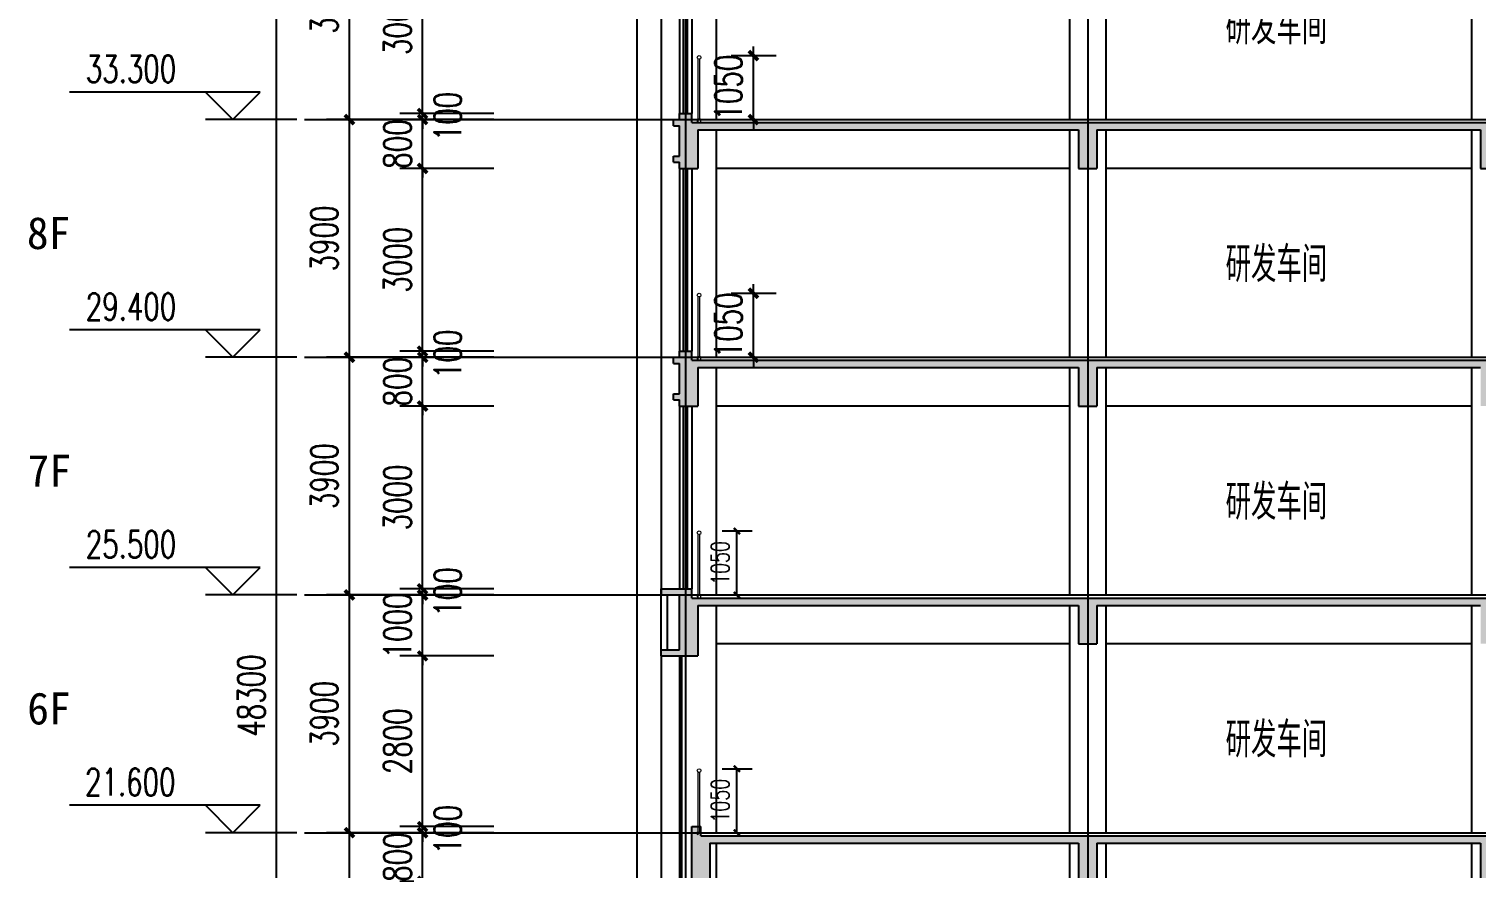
# Model space of a CAD drawing. Extents: x 1738711 to 2346805, y 1189731 to 2516152.
# Drawn here: x 2173570 to 2197324, y 1694852 to 1708619 of the extents above; entities that cross this region are included whole.
import ezdxf

# ---------------------------------------------------------------- set-up
doc = ezdxf.new("R2010")
doc.units = 0
doc.header["$LTSCALE"] = 1000
doc.header["$MEASUREMENT"] = 0
for name, color, linetype, lineweight in [('_0', 7, 'Continuous', 25), ('填充', 252, 'Continuous', 5), ('栏杆', 6, 'Continuous', 15)]:
    doc.layers.add(name, color=color, linetype=linetype, lineweight=lineweight)
for name, color, linetype in [('AR-TEXT', 7, 'Continuous'), ('CONTINUOUS', 7, 'Continuous'), ('DIM_ELEV', 3, 'Continuous'), ('DOTE', 1, 'Continuous'), ('PUB_DIM', 3, 'Continuous'), ('PUB_TEXT', 7, 'Continuous'), ('WALL', 40, 'Continuous'), ('WINDOW', 144, 'Continuous'), ('切线', 35, 'Continuous'), ('看线', 8, 'Continuous')]:
    doc.layers.add(name, color=color, linetype=linetype)
doc.styles.add('_TCH_DIM', font='SIMPLEX', dxfattribs={"bigfont": 'GBCBIG'})
doc.styles.add('_TCH_DIM_T3', font='SIMPLEX', dxfattribs={"width": 0.705882, "bigfont": 'GBCBIG'})
doc.styles.get("Standard").update_dxf_attribs({"font": 'gbenor.shx', "bigfont": 'gbcbig.shx'})
doc.styles.add('STW', font='simhei_0.ttf')
doc.dimstyles.new('_TCH_ARCH&&100', dxfattribs={"dimtxt": 297.5, "dimasz": 100, "dimexe": 250, "dimexo": 300, "dimgap": 126.25, "dimtad": 1, "dimdec": 0, "dimzin": 0, "dimdsep": 46, "dimtxsty": '_TCH_DIM_T3', "dimblk": 'ARCHTICK', "dimcen": 0.09, "dimclrt": 7, "dimazin": 2, "dimtfac": 1, "dimtdec": 0, "dimtix": 1, "dimtmove": 2, "dimatfit": 3, "dimfxl": 1, "dimtolj": 1, "dimtzin": 0, "dimarcsym": 0})
doc.dimstyles.new('_TCH_ARCH&&150', dxfattribs={"dimtxt": 446.25, "dimasz": 150, "dimexe": 375, "dimexo": 450, "dimgap": 189.375, "dimtad": 1, "dimdec": 0, "dimzin": 0, "dimdsep": 46, "dimtxsty": '_TCH_DIM_T3', "dimblk": 'ARCHTICK', "dimcen": 0.09, "dimclrt": 7, "dimazin": 2, "dimtfac": 1, "dimtdec": 0, "dimtix": 1, "dimtmove": 2, "dimatfit": 3, "dimfxl": 1, "dimtolj": 1, "dimtzin": 0, "dimarcsym": 0})

# ---------------------------------------------------------------- blocks, each defined once
blk = doc.blocks.new('gdfdgdfgdfbvfcxv')
at = {"layer": '填充'}
blk.add_line((264925, -67479), (264925, -67589), dxfattribs=at)
for points in [[(264919, -67480), (264829, -67480, -1), (264829, -67468), (264919, -67468)], [(264919, -67588), (264829, -67588, 1), (264829, -67600), (264919, -67600)]]:
    blk.add_lwpolyline(points, format="xyb", dxfattribs=at)
blk.add_lwpolyline([(264911, -67634), (264911, -67434), (264919, -67434), (264919, -67634)], close=True, dxfattribs=at)
blk.add_lwpolyline([(264911, -67634), (264911, -67434), (264919, -67434), (264919, -67634)], close=True, dxfattribs=at)
for centre, radius, start, end in [((264919, -67483), 4.5, 318.23878, 90), ((264915, -67488), 9.2, 330.31985, 59.74924), ((264919, -67495), 4.5, 318.23878, 90), ((264919, -67501), 4.5, 318.23878, 90), ((264919, -67507), 4.5, 318.23878, 90), ((264919, -67513), 4.5, 318.23878, 90), ((264919, -67519), 4.5, 318.23878, 90), ((264919, -67525), 4.5, 318.23878, 90), ((264919, -67531), 4.5, 318.23878, 90), ((264919, -67537), 4.5, 318.23878, 90), ((264919, -67543), 4.5, 318.23878, 90), ((264919, -67549), 4.5, 318.23878, 90), ((264919, -67555), 4.5, 318.23878, 90), ((264919, -67561), 4.5, 318.23878, 90), ((264919, -67567), 4.5, 318.23878, 90), ((264919, -67573), 4.5, 318.23878, 90), ((264919, -67579), 4.5, 318.23878, 90), ((264919, -67585), 4.5, 269.99996, 90)]:
    blk.add_arc(centre, radius, start, end, dxfattribs=at)
blk = doc.blocks.new('ghwerGWEGWEGW')
at = {"layer": '栏杆', "color": 6, "ltscale": 100}
for points in [[(2184611, 1556743), (2184611, 1557732)], [(2184641, 1556743), (2184641, 1557732)]]:
    blk.add_lwpolyline(points, dxfattribs=at)
blk.add_circle((2184626, 1557758), 30, dxfattribs=at)
at = {"layer": 'CONTINUOUS', "xscale": -0.384000000001397, "yscale": 0.384000000001397, "zscale": 0.384000000001397, "rotation": 270}
blk.add_blockref('gdfdgdfgdfbvfcxv', (2210561, 1455012), dxfattribs=at)
blk = doc.blocks.new('_ArchTick')
at = {"color": 0, "linetype": 'ByBlock', "const_width": 0.4}
blk.add_lwpolyline([(-0.5, -0.5), (0.5, 0.5)], dxfattribs=at)
blk = doc.blocks.new('*D3969')
at = {"layer": 'Defpoints', "color": 0, "transparency": 16777216}
for p in [(2184648, 1553888), (2185463, 1553888), (2184648, 1552838)]:
    blk.add_point(p, dxfattribs=at)
at = {"layer": 'PUB_DIM', "color": 0, "lineweight": -2, "transparency": 16777216}
for p, q in [((2185463, 1553888), (2185463, 1554038)), ((2185098, 1553888), (2185838, 1553888)), ((2185463, 1552838), (2185463, 1553888)), ((2185098, 1552838), (2185838, 1552838)), ((2185463, 1552838), (2185463, 1552688))]:
    blk.add_line(p, q, dxfattribs=at)
at = {"layer": 'PUB_DIM', "color": 0, "lineweight": -2, "transparency": 16777216, "xscale": 150, "yscale": 150, "zscale": 150}
for p, rotation in [((2185463, 1553888), 270), ((2185463, 1552838), 90)]:
    blk.add_blockref('_ArchTick', p, dxfattribs=dict(at, rotation=rotation))
at = {"layer": 'PUB_DIM', "color": 7, "transparency": 16777216, "insert": (2185051, 1553363), "char_height": 446.2, "attachment_point": 5, "rotation": 90, "style": '_TCH_DIM_T3'}
blk.add_mtext('\\A1;1050', dxfattribs=at)
blk = doc.blocks.new('*D3970')
at = {"layer": 'Defpoints', "color": 0, "transparency": 16777216}
for p in [(2203035, 1553888), (2203850, 1553888), (2203850, 1552838)]:
    blk.add_point(p, dxfattribs=at)
at = {"layer": 'PUB_DIM', "color": 0, "lineweight": -2, "transparency": 16777216}
for p, q in [((2203035, 1553888), (2203035, 1554038)), ((2203400, 1553888), (2202660, 1553888)), ((2203035, 1552838), (2203035, 1553888)), ((2203400, 1552838), (2202660, 1552838)), ((2203035, 1552838), (2203035, 1552688))]:
    blk.add_line(p, q, dxfattribs=at)
at = {"layer": 'PUB_DIM', "color": 0, "lineweight": -2, "transparency": 16777216, "xscale": 150, "yscale": 150, "zscale": 150}
for p, rotation in [((2203035, 1553888), 270), ((2203035, 1552838), 90)]:
    blk.add_blockref('_ArchTick', p, dxfattribs=dict(at, rotation=rotation))
at = {"layer": 'PUB_DIM', "color": 7, "transparency": 16777216, "insert": (2202622, 1553363), "char_height": 446.2, "attachment_point": 5, "rotation": 90, "style": '_TCH_DIM_T3'}
blk.add_mtext('\\A1;1050', dxfattribs=at)
blk = doc.blocks.new('*D3971')
at = {"layer": 'Defpoints', "color": 0, "transparency": 16777216}
for p in [(2184648, 1553988), (2185332, 1553988), (2184648, 1552938)]:
    blk.add_point(p, dxfattribs=at)
at = {"layer": 'PUB_DIM', "color": 0, "lineweight": -2, "transparency": 16777216}
for p, q in [((2184948, 1553988), (2185582, 1553988)), ((2185332, 1552938), (2185332, 1553988)), ((2184948, 1552938), (2185582, 1552938))]:
    blk.add_line(p, q, dxfattribs=at)
at = {"layer": 'PUB_DIM', "color": 0, "lineweight": -2, "transparency": 16777216, "xscale": 100, "yscale": 100, "zscale": 100}
for p, rotation in [((2185332, 1553988), 90), ((2185332, 1552938), 270)]:
    blk.add_blockref('_ArchTick', p, dxfattribs=dict(at, rotation=rotation))
at = {"layer": 'PUB_DIM', "color": 7, "transparency": 16777216, "insert": (2185057, 1553463), "char_height": 297.5, "attachment_point": 5, "rotation": 90, "style": '_TCH_DIM_T3'}
blk.add_mtext('\\A1;1050', dxfattribs=at)
blk = doc.blocks.new('*D3972')
at = {"layer": 'Defpoints', "color": 0, "transparency": 16777216}
for p in [(2203307, 1553988), (2203850, 1553988), (2203850, 1552938)]:
    blk.add_point(p, dxfattribs=at)
at = {"layer": 'PUB_DIM', "color": 0, "lineweight": -2, "transparency": 16777216}
for p, q in [((2203550, 1553988), (2203057, 1553988)), ((2203307, 1552938), (2203307, 1553988)), ((2203550, 1552938), (2203057, 1552938))]:
    blk.add_line(p, q, dxfattribs=at)
at = {"layer": 'PUB_DIM', "color": 0, "lineweight": -2, "transparency": 16777216, "xscale": 100, "yscale": 100, "zscale": 100}
for p, rotation in [((2203307, 1553988), 90), ((2203307, 1552938), 270)]:
    blk.add_blockref('_ArchTick', p, dxfattribs=dict(at, rotation=rotation))
at = {"layer": 'PUB_DIM', "color": 7, "transparency": 16777216, "insert": (2203032, 1553463), "char_height": 297.5, "attachment_point": 5, "rotation": 90, "style": '_TCH_DIM_T3'}
blk.add_mtext('\\A1;1050', dxfattribs=at)
blk = doc.blocks.new('*D1412')
at = {"layer": 'Defpoints', "color": 0, "transparency": 16777216}
for p in [(2184648, 1696482), (2185191, 1696482), (2184648, 1695432)]:
    blk.add_point(p, dxfattribs=at)
at = {"layer": 'PUB_DIM', "color": 0, "lineweight": -2, "transparency": 16777216}
for p, q in [((2184948, 1696482), (2185441, 1696482)), ((2185191, 1695432), (2185191, 1696482)), ((2184948, 1695432), (2185441, 1695432))]:
    blk.add_line(p, q, dxfattribs=at)
at = {"layer": 'PUB_DIM', "color": 0, "lineweight": -2, "transparency": 16777216, "xscale": 100, "yscale": 100, "zscale": 100}
for p, rotation in [((2185191, 1696482), 90), ((2185191, 1695432), 270)]:
    blk.add_blockref('_ArchTick', p, dxfattribs=dict(at, rotation=rotation))
at = {"layer": 'PUB_DIM', "color": 7, "transparency": 16777216, "insert": (2184916, 1695957), "char_height": 297.5, "attachment_point": 5, "rotation": 90, "style": '_TCH_DIM_T3'}
blk.add_mtext('\\A1;1050', dxfattribs=at)
blk = doc.blocks.new('*D1414')
at = {"layer": 'Defpoints', "color": 0, "transparency": 16777216}
for p in [(2184648, 1700382), (2185191, 1700382), (2184648, 1699332)]:
    blk.add_point(p, dxfattribs=at)
at = {"layer": 'PUB_DIM', "color": 0, "lineweight": -2, "transparency": 16777216}
for p, q in [((2184948, 1700382), (2185441, 1700382)), ((2185191, 1699332), (2185191, 1700382)), ((2184948, 1699332), (2185441, 1699332))]:
    blk.add_line(p, q, dxfattribs=at)
at = {"layer": 'PUB_DIM', "color": 0, "lineweight": -2, "transparency": 16777216, "xscale": 100, "yscale": 100, "zscale": 100}
for p, rotation in [((2185191, 1700382), 90), ((2185191, 1699332), 270)]:
    blk.add_blockref('_ArchTick', p, dxfattribs=dict(at, rotation=rotation))
at = {"layer": 'PUB_DIM', "color": 7, "transparency": 16777216, "insert": (2184916, 1699857), "char_height": 297.5, "attachment_point": 5, "rotation": 90, "style": '_TCH_DIM_T3'}
blk.add_mtext('\\A1;1050', dxfattribs=at)
blk = doc.blocks.new('*D3272')
at = {"layer": 'Defpoints', "color": 0, "transparency": 16777216}
for p in [(2178831, 1695432), (2180450, 1695432), (2180450, 1691532)]:
    blk.add_point(p, dxfattribs=at)
at = {"layer": 'PUB_DIM', "color": 0, "lineweight": -2, "transparency": 16777216}
for p, q in [((2180000, 1695432), (2178456, 1695432)), ((2178831, 1691532), (2178831, 1695432)), ((2180000, 1691532), (2178456, 1691532))]:
    blk.add_line(p, q, dxfattribs=at)
at = {"layer": 'PUB_DIM', "color": 0, "lineweight": -2, "transparency": 16777216, "xscale": 150, "yscale": 150, "zscale": 150}
for p, rotation in [((2178831, 1695432), 90), ((2178831, 1691532), 270)]:
    blk.add_blockref('_ArchTick', p, dxfattribs=dict(at, rotation=rotation))
at = {"layer": 'PUB_DIM', "color": 7, "transparency": 16777216, "insert": (2178419, 1693482), "char_height": 446.2, "attachment_point": 5, "rotation": 90, "style": '_TCH_DIM_T3'}
blk.add_mtext('\\A1;3900', dxfattribs=at)
blk = doc.blocks.new('*D3273')
at = {"layer": 'Defpoints', "color": 0, "transparency": 16777216}
for p in [(2178831, 1699332), (2180450, 1699332), (2180450, 1695432)]:
    blk.add_point(p, dxfattribs=at)
at = {"layer": 'PUB_DIM', "color": 0, "lineweight": -2, "transparency": 16777216}
for p, q in [((2180000, 1699332), (2178456, 1699332)), ((2178831, 1695432), (2178831, 1699332)), ((2180000, 1695432), (2178456, 1695432))]:
    blk.add_line(p, q, dxfattribs=at)
at = {"layer": 'PUB_DIM', "color": 0, "lineweight": -2, "transparency": 16777216, "xscale": 150, "yscale": 150, "zscale": 150}
for p, rotation in [((2178831, 1699332), 90), ((2178831, 1695432), 270)]:
    blk.add_blockref('_ArchTick', p, dxfattribs=dict(at, rotation=rotation))
at = {"layer": 'PUB_DIM', "color": 7, "transparency": 16777216, "insert": (2178419, 1697382), "char_height": 446.2, "attachment_point": 5, "rotation": 90, "style": '_TCH_DIM_T3'}
blk.add_mtext('\\A1;3900', dxfattribs=at)
blk = doc.blocks.new('*D3274')
at = {"layer": 'Defpoints', "color": 0, "transparency": 16777216}
for p in [(2178831, 1703232), (2180450, 1703232), (2180450, 1699332)]:
    blk.add_point(p, dxfattribs=at)
at = {"layer": 'PUB_DIM', "color": 0, "lineweight": -2, "transparency": 16777216}
for p, q in [((2180000, 1703232), (2178456, 1703232)), ((2178831, 1699332), (2178831, 1703232)), ((2180000, 1699332), (2178456, 1699332))]:
    blk.add_line(p, q, dxfattribs=at)
at = {"layer": 'PUB_DIM', "color": 0, "lineweight": -2, "transparency": 16777216, "xscale": 150, "yscale": 150, "zscale": 150}
for p, rotation in [((2178831, 1703232), 90), ((2178831, 1699332), 270)]:
    blk.add_blockref('_ArchTick', p, dxfattribs=dict(at, rotation=rotation))
at = {"layer": 'PUB_DIM', "color": 7, "transparency": 16777216, "insert": (2178419, 1701282), "char_height": 446.2, "attachment_point": 5, "rotation": 90, "style": '_TCH_DIM_T3'}
blk.add_mtext('\\A1;3900', dxfattribs=at)
blk = doc.blocks.new('*D3275')
at = {"layer": 'Defpoints', "color": 0, "transparency": 16777216}
for p in [(2178831, 1707132), (2180450, 1707132), (2180450, 1703232)]:
    blk.add_point(p, dxfattribs=at)
at = {"layer": 'PUB_DIM', "color": 0, "lineweight": -2, "transparency": 16777216}
for p, q in [((2180000, 1707132), (2178456, 1707132)), ((2178831, 1703232), (2178831, 1707132)), ((2180000, 1703232), (2178456, 1703232))]:
    blk.add_line(p, q, dxfattribs=at)
at = {"layer": 'PUB_DIM', "color": 0, "lineweight": -2, "transparency": 16777216, "xscale": 150, "yscale": 150, "zscale": 150}
for p, rotation in [((2178831, 1707132), 90), ((2178831, 1703232), 270)]:
    blk.add_blockref('_ArchTick', p, dxfattribs=dict(at, rotation=rotation))
at = {"layer": 'PUB_DIM', "color": 7, "transparency": 16777216, "insert": (2178419, 1705182), "char_height": 446.2, "attachment_point": 5, "rotation": 90, "style": '_TCH_DIM_T3'}
blk.add_mtext('\\A1;3900', dxfattribs=at)
blk = doc.blocks.new('*D3276')
at = {"layer": 'Defpoints', "color": 0, "transparency": 16777216}
for p in [(2178831, 1711032), (2180450, 1711032), (2180450, 1707132)]:
    blk.add_point(p, dxfattribs=at)
at = {"layer": 'PUB_DIM', "color": 0, "lineweight": -2, "transparency": 16777216}
for p, q in [((2180000, 1711032), (2178456, 1711032)), ((2178831, 1707132), (2178831, 1711032)), ((2180000, 1707132), (2178456, 1707132))]:
    blk.add_line(p, q, dxfattribs=at)
at = {"layer": 'PUB_DIM', "color": 0, "lineweight": -2, "transparency": 16777216, "xscale": 150, "yscale": 150, "zscale": 150}
for p, rotation in [((2178831, 1711032), 90), ((2178831, 1707132), 270)]:
    blk.add_blockref('_ArchTick', p, dxfattribs=dict(at, rotation=rotation))
at = {"layer": 'PUB_DIM', "color": 7, "transparency": 16777216, "insert": (2178419, 1709082), "char_height": 446.2, "attachment_point": 5, "rotation": 90, "style": '_TCH_DIM_T3'}
blk.add_mtext('\\A1;3900', dxfattribs=at)
blk = doc.blocks.new('*D3280')
at = {"layer": 'Defpoints', "color": 0, "transparency": 16777216}
for p in [(2177631, 1721832), (2181650, 1721832), (2181650, 1673532)]:
    blk.add_point(p, dxfattribs=at)
at = {"layer": 'PUB_DIM', "color": 0, "lineweight": -2, "transparency": 16777216}
for p, q in [((2181200, 1721832), (2177256, 1721832)), ((2177631, 1673532), (2177631, 1721832)), ((2181200, 1673532), (2177256, 1673532))]:
    blk.add_line(p, q, dxfattribs=at)
at = {"layer": 'PUB_DIM', "color": 0, "lineweight": -2, "transparency": 16777216, "xscale": 150, "yscale": 150, "zscale": 150}
for p, rotation in [((2177631, 1721832), 90), ((2177631, 1673532), 270)]:
    blk.add_blockref('_ArchTick', p, dxfattribs=dict(at, rotation=rotation))
at = {"layer": 'PUB_DIM', "color": 7, "transparency": 16777216, "insert": (2177219, 1697682), "char_height": 446.2, "attachment_point": 5, "rotation": 90, "style": '_TCH_DIM_T3'}
blk.add_mtext('\\A1;48300', dxfattribs=at)
blk = doc.blocks.new('*D3294')
at = {"layer": 'Defpoints', "color": 0, "transparency": 16777216}
for p in [(2180031, 1695432), (2181650, 1695432), (2181650, 1694632)]:
    blk.add_point(p, dxfattribs=at)
at = {"layer": 'PUB_DIM', "color": 0, "lineweight": -2, "transparency": 16777216}
for p, q in [((2180031, 1695432), (2180031, 1695582)), ((2181200, 1695432), (2179656, 1695432)), ((2180031, 1694632), (2180031, 1695432)), ((2181200, 1694632), (2179656, 1694632)), ((2180031, 1694632), (2180031, 1694482))]:
    blk.add_line(p, q, dxfattribs=at)
at = {"layer": 'PUB_DIM', "color": 0, "lineweight": -2, "transparency": 16777216, "xscale": 150, "yscale": 150, "zscale": 150}
for p, rotation in [((2180031, 1695432), 270), ((2180031, 1694632), 90)]:
    blk.add_blockref('_ArchTick', p, dxfattribs=dict(at, rotation=rotation))
at = {"layer": 'PUB_DIM', "color": 7, "transparency": 16777216, "insert": (2179619, 1695032), "char_height": 446.2, "attachment_point": 5, "rotation": 90, "style": '_TCH_DIM_T3'}
blk.add_mtext('\\A1;800', dxfattribs=at)
blk = doc.blocks.new('*D3295')
at = {"layer": 'Defpoints', "color": 0, "transparency": 16777216}
for p in [(2180031, 1695532), (2181650, 1695532), (2181650, 1695432)]:
    blk.add_point(p, dxfattribs=at)
at = {"layer": 'PUB_DIM', "color": 0, "lineweight": -2, "transparency": 16777216}
for p, q in [((2180031, 1695532), (2180031, 1695682)), ((2181200, 1695532), (2179656, 1695532)), ((2181200, 1695432), (2179656, 1695432)), ((2180031, 1695432), (2180031, 1695532)), ((2180031, 1695432), (2180031, 1695282))]:
    blk.add_line(p, q, dxfattribs=at)
at = {"layer": 'PUB_DIM', "color": 0, "lineweight": -2, "transparency": 16777216, "xscale": 150, "yscale": 150, "zscale": 150}
for p, rotation in [((2180031, 1695532), 270), ((2180031, 1695432), 90)]:
    blk.add_blockref('_ArchTick', p, dxfattribs=dict(at, rotation=rotation))
at = {"layer": 'PUB_DIM', "color": 7, "transparency": 16777216, "insert": (2180444, 1695482), "char_height": 446.2, "attachment_point": 5, "rotation": 90, "style": '_TCH_DIM_T3'}
blk.add_mtext('\\A1;100', dxfattribs=at)
blk = doc.blocks.new('*D3296')
at = {"layer": 'Defpoints', "color": 0, "transparency": 16777216}
for p in [(2180031, 1698332), (2181650, 1698332), (2181650, 1695532)]:
    blk.add_point(p, dxfattribs=at)
at = {"layer": 'PUB_DIM', "color": 0, "lineweight": -2, "transparency": 16777216}
for p, q in [((2181200, 1698332), (2179656, 1698332)), ((2180031, 1695532), (2180031, 1698332)), ((2181200, 1695532), (2179656, 1695532))]:
    blk.add_line(p, q, dxfattribs=at)
at = {"layer": 'PUB_DIM', "color": 0, "lineweight": -2, "transparency": 16777216, "xscale": 150, "yscale": 150, "zscale": 150}
for p, rotation in [((2180031, 1698332), 90), ((2180031, 1695532), 270)]:
    blk.add_blockref('_ArchTick', p, dxfattribs=dict(at, rotation=rotation))
at = {"layer": 'PUB_DIM', "color": 7, "transparency": 16777216, "insert": (2179619, 1696932), "char_height": 446.2, "attachment_point": 5, "rotation": 90, "style": '_TCH_DIM_T3'}
blk.add_mtext('\\A1;2800', dxfattribs=at)
blk = doc.blocks.new('*D3297')
at = {"layer": 'Defpoints', "color": 0, "transparency": 16777216}
for p in [(2180031, 1699332), (2181650, 1699332), (2181650, 1698332)]:
    blk.add_point(p, dxfattribs=at)
at = {"layer": 'PUB_DIM', "color": 0, "lineweight": -2, "transparency": 16777216}
for p, q in [((2180031, 1699332), (2180031, 1699482)), ((2181200, 1699332), (2179656, 1699332)), ((2180031, 1698332), (2180031, 1699332)), ((2181200, 1698332), (2179656, 1698332)), ((2180031, 1698332), (2180031, 1698182))]:
    blk.add_line(p, q, dxfattribs=at)
at = {"layer": 'PUB_DIM', "color": 0, "lineweight": -2, "transparency": 16777216, "xscale": 150, "yscale": 150, "zscale": 150}
for p, rotation in [((2180031, 1699332), 270), ((2180031, 1698332), 90)]:
    blk.add_blockref('_ArchTick', p, dxfattribs=dict(at, rotation=rotation))
at = {"layer": 'PUB_DIM', "color": 7, "transparency": 16777216, "insert": (2179619, 1698832), "char_height": 446.2, "attachment_point": 5, "rotation": 90, "style": '_TCH_DIM_T3'}
blk.add_mtext('\\A1;1000', dxfattribs=at)
blk = doc.blocks.new('*D3298')
at = {"layer": 'Defpoints', "color": 0, "transparency": 16777216}
for p in [(2180031, 1699432), (2181650, 1699432), (2181650, 1699332)]:
    blk.add_point(p, dxfattribs=at)
at = {"layer": 'PUB_DIM', "color": 0, "lineweight": -2, "transparency": 16777216}
for p, q in [((2181200, 1699432), (2179656, 1699432)), ((2180031, 1699432), (2180031, 1699582)), ((2180031, 1699332), (2180031, 1699432)), ((2181200, 1699332), (2179656, 1699332)), ((2180031, 1699332), (2180031, 1699182))]:
    blk.add_line(p, q, dxfattribs=at)
at = {"layer": 'PUB_DIM', "color": 0, "lineweight": -2, "transparency": 16777216, "xscale": 150, "yscale": 150, "zscale": 150}
for p, rotation in [((2180031, 1699432), 270), ((2180031, 1699332), 90)]:
    blk.add_blockref('_ArchTick', p, dxfattribs=dict(at, rotation=rotation))
at = {"layer": 'PUB_DIM', "color": 7, "transparency": 16777216, "insert": (2180444, 1699382), "char_height": 446.2, "attachment_point": 5, "rotation": 90, "style": '_TCH_DIM_T3'}
blk.add_mtext('\\A1;100', dxfattribs=at)
blk = doc.blocks.new('*D3299')
at = {"layer": 'Defpoints', "color": 0, "transparency": 16777216}
for p in [(2180031, 1702432), (2181650, 1702432), (2181650, 1699432)]:
    blk.add_point(p, dxfattribs=at)
at = {"layer": 'PUB_DIM', "color": 0, "lineweight": -2, "transparency": 16777216}
for p, q in [((2181200, 1702432), (2179656, 1702432)), ((2180031, 1699432), (2180031, 1702432)), ((2181200, 1699432), (2179656, 1699432))]:
    blk.add_line(p, q, dxfattribs=at)
at = {"layer": 'PUB_DIM', "color": 0, "lineweight": -2, "transparency": 16777216, "xscale": 150, "yscale": 150, "zscale": 150}
for p, rotation in [((2180031, 1702432), 90), ((2180031, 1699432), 270)]:
    blk.add_blockref('_ArchTick', p, dxfattribs=dict(at, rotation=rotation))
at = {"layer": 'PUB_DIM', "color": 7, "transparency": 16777216, "insert": (2179619, 1700932), "char_height": 446.2, "attachment_point": 5, "rotation": 90, "style": '_TCH_DIM_T3'}
blk.add_mtext('\\A1;3000', dxfattribs=at)
blk = doc.blocks.new('*D3300')
at = {"layer": 'Defpoints', "color": 0, "transparency": 16777216}
for p in [(2180031, 1703232), (2181650, 1703232), (2181650, 1702432)]:
    blk.add_point(p, dxfattribs=at)
at = {"layer": 'PUB_DIM', "color": 0, "lineweight": -2, "transparency": 16777216}
for p, q in [((2181200, 1703232), (2179656, 1703232)), ((2180031, 1703232), (2180031, 1703382)), ((2180031, 1702432), (2180031, 1703232)), ((2181200, 1702432), (2179656, 1702432)), ((2180031, 1702432), (2180031, 1702282))]:
    blk.add_line(p, q, dxfattribs=at)
at = {"layer": 'PUB_DIM', "color": 0, "lineweight": -2, "transparency": 16777216, "xscale": 150, "yscale": 150, "zscale": 150}
for p, rotation in [((2180031, 1703232), 270), ((2180031, 1702432), 90)]:
    blk.add_blockref('_ArchTick', p, dxfattribs=dict(at, rotation=rotation))
at = {"layer": 'PUB_DIM', "color": 7, "transparency": 16777216, "insert": (2179619, 1702832), "char_height": 446.2, "attachment_point": 5, "rotation": 90, "style": '_TCH_DIM_T3'}
blk.add_mtext('\\A1;800', dxfattribs=at)
blk = doc.blocks.new('*D3301')
at = {"layer": 'Defpoints', "color": 0, "transparency": 16777216}
for p in [(2180031, 1703332), (2181650, 1703332), (2181650, 1703232)]:
    blk.add_point(p, dxfattribs=at)
at = {"layer": 'PUB_DIM', "color": 0, "lineweight": -2, "transparency": 16777216}
for p, q in [((2180031, 1703332), (2180031, 1703482)), ((2181200, 1703332), (2179656, 1703332)), ((2181200, 1703232), (2179656, 1703232)), ((2180031, 1703232), (2180031, 1703332)), ((2180031, 1703232), (2180031, 1703082))]:
    blk.add_line(p, q, dxfattribs=at)
at = {"layer": 'PUB_DIM', "color": 0, "lineweight": -2, "transparency": 16777216, "xscale": 150, "yscale": 150, "zscale": 150}
for p, rotation in [((2180031, 1703332), 270), ((2180031, 1703232), 90)]:
    blk.add_blockref('_ArchTick', p, dxfattribs=dict(at, rotation=rotation))
at = {"layer": 'PUB_DIM', "color": 7, "transparency": 16777216, "insert": (2180444, 1703282), "char_height": 446.2, "attachment_point": 5, "rotation": 90, "style": '_TCH_DIM_T3'}
blk.add_mtext('\\A1;100', dxfattribs=at)
blk = doc.blocks.new('*D3302')
at = {"layer": 'Defpoints', "color": 0, "transparency": 16777216}
for p in [(2180031, 1706332), (2181650, 1706332), (2181650, 1703332)]:
    blk.add_point(p, dxfattribs=at)
at = {"layer": 'PUB_DIM', "color": 0, "lineweight": -2, "transparency": 16777216}
for p, q in [((2181200, 1706332), (2179656, 1706332)), ((2180031, 1703332), (2180031, 1706332)), ((2181200, 1703332), (2179656, 1703332))]:
    blk.add_line(p, q, dxfattribs=at)
at = {"layer": 'PUB_DIM', "color": 0, "lineweight": -2, "transparency": 16777216, "xscale": 150, "yscale": 150, "zscale": 150}
for p, rotation in [((2180031, 1706332), 90), ((2180031, 1703332), 270)]:
    blk.add_blockref('_ArchTick', p, dxfattribs=dict(at, rotation=rotation))
at = {"layer": 'PUB_DIM', "color": 7, "transparency": 16777216, "insert": (2179619, 1704832), "char_height": 446.2, "attachment_point": 5, "rotation": 90, "style": '_TCH_DIM_T3'}
blk.add_mtext('\\A1;3000', dxfattribs=at)
blk = doc.blocks.new('*D3303')
at = {"layer": 'Defpoints', "color": 0, "transparency": 16777216}
for p in [(2180031, 1707132), (2181650, 1707132), (2181650, 1706332)]:
    blk.add_point(p, dxfattribs=at)
at = {"layer": 'PUB_DIM', "color": 0, "lineweight": -2, "transparency": 16777216}
for p, q in [((2180031, 1707132), (2180031, 1707282)), ((2181200, 1707132), (2179656, 1707132)), ((2180031, 1706332), (2180031, 1707132)), ((2181200, 1706332), (2179656, 1706332)), ((2180031, 1706332), (2180031, 1706182))]:
    blk.add_line(p, q, dxfattribs=at)
at = {"layer": 'PUB_DIM', "color": 0, "lineweight": -2, "transparency": 16777216, "xscale": 150, "yscale": 150, "zscale": 150}
for p, rotation in [((2180031, 1707132), 270), ((2180031, 1706332), 90)]:
    blk.add_blockref('_ArchTick', p, dxfattribs=dict(at, rotation=rotation))
at = {"layer": 'PUB_DIM', "color": 7, "transparency": 16777216, "insert": (2179619, 1706732), "char_height": 446.2, "attachment_point": 5, "rotation": 90, "style": '_TCH_DIM_T3'}
blk.add_mtext('\\A1;800', dxfattribs=at)
blk = doc.blocks.new('*D3304')
at = {"layer": 'Defpoints', "color": 0, "transparency": 16777216}
for p in [(2180031, 1707232), (2181650, 1707232), (2181650, 1707132)]:
    blk.add_point(p, dxfattribs=at)
at = {"layer": 'PUB_DIM', "color": 0, "lineweight": -2, "transparency": 16777216}
for p, q in [((2181200, 1707232), (2179656, 1707232)), ((2180031, 1707232), (2180031, 1707382)), ((2180031, 1707132), (2180031, 1707232)), ((2181200, 1707132), (2179656, 1707132)), ((2180031, 1707132), (2180031, 1706982))]:
    blk.add_line(p, q, dxfattribs=at)
at = {"layer": 'PUB_DIM', "color": 0, "lineweight": -2, "transparency": 16777216, "xscale": 150, "yscale": 150, "zscale": 150}
for p, rotation in [((2180031, 1707232), 270), ((2180031, 1707132), 90)]:
    blk.add_blockref('_ArchTick', p, dxfattribs=dict(at, rotation=rotation))
at = {"layer": 'PUB_DIM', "color": 7, "transparency": 16777216, "insert": (2180444, 1707182), "char_height": 446.2, "attachment_point": 5, "rotation": 90, "style": '_TCH_DIM_T3'}
blk.add_mtext('\\A1;100', dxfattribs=at)
blk = doc.blocks.new('*D3305')
at = {"layer": 'Defpoints', "color": 0, "transparency": 16777216}
for p in [(2180031, 1710232), (2181650, 1710232), (2181650, 1707232)]:
    blk.add_point(p, dxfattribs=at)
at = {"layer": 'PUB_DIM', "color": 0, "lineweight": -2, "transparency": 16777216}
for p, q in [((2181200, 1710232), (2179656, 1710232)), ((2180031, 1707232), (2180031, 1710232)), ((2181200, 1707232), (2179656, 1707232))]:
    blk.add_line(p, q, dxfattribs=at)
at = {"layer": 'PUB_DIM', "color": 0, "lineweight": -2, "transparency": 16777216, "xscale": 150, "yscale": 150, "zscale": 150}
for p, rotation in [((2180031, 1710232), 90), ((2180031, 1707232), 270)]:
    blk.add_blockref('_ArchTick', p, dxfattribs=dict(at, rotation=rotation))
at = {"layer": 'PUB_DIM', "color": 7, "transparency": 16777216, "insert": (2179619, 1708732), "char_height": 446.2, "attachment_point": 5, "rotation": 90, "style": '_TCH_DIM_T3'}
blk.add_mtext('\\A1;3000', dxfattribs=at)
blk = doc.blocks.new('herahearhreh')
at = {"layer": '填充'}
blk.add_hatch(color=256, dxfattribs=at).paths.add_polyline_path([(2203948.9, 1555938.3), (2204248.9, 1555938.3), (2204248.9, 1556138.3), (2204348.9, 1556138.3), (2204348.9, 1556238.3), (2204248.9, 1556238.3), (2204248.9, 1556638.3), (2204348.9, 1556638.3), (2204348.9, 1556738.3), (2204249.7, 1556738.3), (2204249.7, 1556838.3), (2204048.9, 1556838.3), (2204048.9, 1556688.3), (2184448.9, 1556688.3), (2184448.9, 1556838.3), (2184248.1, 1556838.3), (2184248.1, 1556738.3), (2184148.9, 1556738.3), (2184148.9, 1556638.3), (2184248.9, 1556638.3), (2184248.9, 1556138.3), (2184148.9, 1556138.3), (2184148.9, 1556038.3), (2184248.9, 1556038.3), (2184248.9, 1555938.3), (2184548.9, 1555938.3), (2184548.9, 1556568.3), (2190798.9, 1556568.3), (2190798.9, 1555938.3), (2191098.9, 1555938.3), (2191098.9, 1556568.3), (2197398.9, 1556568.3), (2197398.9, 1555938.3), (2197698.9, 1555938.3), (2197698.9, 1556568.3), (2203948.9, 1556568.3)])
at = {"layer": 'WALL'}
for p, q in [((2184148.9, 1556738.3), (2184248.1, 1556738.3)), ((2184148.9, 1556638.3), (2184148.9, 1556738.3)), ((2184148.9, 1556638.3), (2184248.9, 1556638.3)), ((2184248.1, 1556738.3), (2184248.1, 1556838.3)), ((2184248.9, 1556838.3), (2184448.9, 1556838.3)), ((2184248.9, 1556138.3), (2184248.9, 1556638.3)), ((2184448.9, 1556688.3), (2184448.9, 1556838.3)), ((2184448.9, 1556688.3), (2204048.9, 1556688.3)), ((2204048.9, 1556688.3), (2204048.9, 1556838.3)), ((2204248.9, 1556838.3), (2204048.9, 1556838.3)), ((2204048.9, 1556688.3), (2204048.9, 1556738.3)), ((2204348.9, 1556738.3), (2204248.9, 1556738.3)), ((2204248.9, 1556238.3), (2204248.9, 1556638.3)), ((2204348.9, 1556638.3), (2204248.9, 1556638.3)), ((2204249.7, 1556738.3), (2204249.7, 1556838.3)), ((2204348.9, 1556638.3), (2204348.9, 1556738.3)), ((2184548.9, 1556568.3), (2190798.9, 1556568.3)), ((2184548.9, 1556568.3), (2184548.9, 1555938.3)), ((2190798.9, 1556568.3), (2190798.9, 1555938.3)), ((2191098.9, 1556568.3), (2197398.9, 1556568.3)), ((2191098.9, 1556568.3), (2191098.9, 1555938.3)), ((2197398.9, 1556568.3), (2197398.9, 1555938.3)), ((2197698.9, 1556568.3), (2203948.9, 1556568.3)), ((2197698.9, 1556568.3), (2197698.9, 1555938.3)), ((2203948.9, 1556568.3), (2203948.9, 1555938.3)), ((2204348.9, 1556238.3), (2204248.9, 1556238.3)), ((2204348.9, 1556138.3), (2204348.9, 1556238.3)), ((2184148.9, 1556138.3), (2184248.9, 1556138.3)), ((2184148.9, 1556038.3), (2184148.9, 1556138.3)), ((2184148.9, 1556038.3), (2184248.9, 1556038.3)), ((2184248.9, 1555938.3), (2184248.9, 1556038.3)), ((2184248.9, 1555938.3), (2184548.9, 1555938.3)), ((2184448.9, 1555938.3), (2184448.9, 1555938.3)), ((2190798.9, 1555938.3), (2191098.9, 1555938.3)), ((2197398.9, 1555938.3), (2197698.9, 1555938.3)), ((2204248.9, 1555938.3), (2203948.9, 1555938.3)), ((2204048.9, 1555938.3), (2204048.9, 1555938.3)), ((2204248.9, 1555938.3), (2204248.9, 1556138.3)), ((2204348.9, 1556138.3), (2204248.9, 1556138.3))]:
    blk.add_line(p, q, dxfattribs=at)
at = {"layer": 'WINDOW'}
for p, q in [((2184248.9, 1555938.3), (2184248.9, 1552938.3)), ((2184315.6, 1552938.3), (2184315.6, 1555938.3)), ((2184382.3, 1552938.3), (2184382.3, 1555938.3)), ((2184448.9, 1555938.3), (2184448.9, 1552938.3)), ((2204048.9, 1555938.3), (2204048.9, 1552938.3)), ((2204115.6, 1552938.3), (2204115.6, 1555938.3)), ((2204182.3, 1552938.3), (2204182.3, 1555938.3)), ((2204248.9, 1555938.3), (2204248.9, 1552938.3))]:
    blk.add_line(p, q, dxfattribs=at)
at = {"layer": '切线'}
blk.add_line((2184448.9, 1556738.3), (2204048.9, 1556738.3), dxfattribs=at)
at = {"layer": '看线'}
for p, q in [((2183948.9, 1556738.3), (2183948.9, 1552838.3)), ((2204548.9, 1556738.3), (2204548.9, 1552838.3)), ((2184848.9, 1556568.3), (2184848.9, 1552838.3)), ((2190648.9, 1556568.3), (2190648.9, 1552838.3)), ((2191248.9, 1556568.3), (2191248.9, 1552838.3)), ((2197248.9, 1556568.3), (2197248.9, 1552838.3)), ((2197848.9, 1556568.3), (2197848.9, 1552838.3)), ((2203648.9, 1556568.3), (2203648.9, 1552838.3)), ((2190648.9, 1555938.3), (2184848.9, 1555938.3)), ((2197248.9, 1555938.3), (2191248.9, 1555938.3)), ((2203648.9, 1555938.3), (2197848.9, 1555938.3))]:
    blk.add_line(p, q, dxfattribs=at)
at = {"layer": '_0'}
blk.add_blockref('ghwerGWEGWEGW', (-56.5, -3900), dxfattribs=at)
at = {"layer": '_0', "xscale": -1}
blk.add_blockref('ghwerGWEGWEGW', (4388554.4, -3900), dxfattribs=at)
at = {"layer": 'AR-TEXT'}
blk.add_text('研发车间', height=578.72, dxfattribs=at).set_placement((2193212.2, 1554075.1))
at = {"layer": 'PUB_DIM'}
for p1, p2, distance, picture, middle in [((2184647.9, 1552838.3), (2184647.9, 1553888.3), -815.2, '*D3969', (2185050.6, 1553363.3)), ((2203850, 1552838.3), (2203850, 1553888.3), 815.2, '*D3970', (2202622.3, 1553363.3))]:
    dim = blk.add_aligned_dim(p1=p1, p2=p2, distance=distance, dimstyle='_TCH_ARCH&&150', dxfattribs=at)
    dim.commit()
    dim.dimension.update_dxf_attribs({"geometry": picture, "text_midpoint": middle})
blk = doc.blocks.new('hertareahehjh')
at = {"layer": '填充'}
h = blk.add_hatch(color=256, dxfattribs=at)
h.paths.add_polyline_path([(2204048.9, 1556688.3), (2184598.9, 1556688.3), (2184598.9, 1556838.3), (2184448.9, 1556838.3), (2184448.9, 1555938.3), (2184748.9, 1555938.3), (2184748.9, 1556568.3), (2190798.9, 1556568.3), (2190798.9, 1555938.3), (2191098.9, 1555938.3), (2191098.9, 1556568.3), (2197398.9, 1556568.3), (2197398.9, 1555938.3), (2197698.9, 1555938.3), (2197698.9, 1556568.3), (2203748.9, 1556568.3), (2203748.9, 1555938.3), (2204048.9, 1555938.3)])
h.paths.add_polyline_path([(2203898.9, 1556838.3), (2203898.9, 1556688.3), (2204048.9, 1556688.3), (2204048.9, 1556838.3)])
at = {"layer": 'WALL'}
for p, q in [((2184448.9, 1555938.3), (2184448.9, 1556838.3)), ((2184448.9, 1556838.3), (2184598.9, 1556838.3)), ((2184598.9, 1556688.3), (2184598.9, 1556838.3)), ((2184598.9, 1556688.3), (2203898.9, 1556688.3)), ((2203898.9, 1556688.3), (2203898.9, 1556838.3)), ((2204048.9, 1556838.3), (2203898.9, 1556838.3)), ((2203898.9, 1556688.3), (2203898.9, 1556738.3)), ((2204048.9, 1555938.3), (2204048.9, 1556838.3)), ((2184748.9, 1556568.3), (2190798.9, 1556568.3)), ((2184748.9, 1556568.3), (2184748.9, 1555938.3)), ((2190798.9, 1556568.3), (2190798.9, 1555938.3)), ((2191098.9, 1556568.3), (2197398.9, 1556568.3)), ((2191098.9, 1556568.3), (2191098.9, 1555938.3)), ((2197398.9, 1556568.3), (2197398.9, 1555938.3)), ((2197698.9, 1556568.3), (2203748.9, 1556568.3)), ((2197698.9, 1556568.3), (2197698.9, 1555938.3)), ((2203748.9, 1556568.3), (2203748.9, 1555938.3)), ((2184448.9, 1555938.3), (2184748.9, 1555938.3)), ((2184648.9, 1555938.3), (2184648.9, 1555938.3)), ((2190798.9, 1555938.3), (2191098.9, 1555938.3)), ((2197398.9, 1555938.3), (2197698.9, 1555938.3)), ((2204048.9, 1555938.3), (2203748.9, 1555938.3)), ((2203848.9, 1555938.3), (2203848.9, 1555938.3))]:
    blk.add_line(p, q, dxfattribs=at)
at = {"layer": 'WINDOW'}
for p, q in [((2184248.9, 1556738.3), (2184248.9, 1552838.3)), ((2184278.9, 1556738.3), (2184278.9, 1552838.3)), ((2204218.9, 1556738.3), (2204218.9, 1552838.3)), ((2204248.9, 1556738.3), (2204248.9, 1552838.3))]:
    blk.add_line(p, q, dxfattribs=at)
at = {"layer": '切线'}
blk.add_line((2184598.9, 1556738.3), (2203898.9, 1556738.3), dxfattribs=at)
at = {"layer": '看线'}
for p, q in [((2183948.9, 1556738.3), (2183948.9, 1552838.3)), ((2204048.9, 1556738.3), (2204048.9, 1552838.3)), ((2204548.9, 1556738.3), (2204548.9, 1552838.3)), ((2184848.9, 1556568.3), (2184848.9, 1552838.3)), ((2190648.9, 1556568.3), (2190648.9, 1552838.3)), ((2191248.9, 1556568.3), (2191248.9, 1552838.3)), ((2197248.9, 1556568.3), (2197248.9, 1552838.3)), ((2197848.9, 1556568.3), (2197848.9, 1552838.3)), ((2203648.9, 1556568.3), (2203648.9, 1552838.3)), ((2190648.9, 1555938.3), (2184848.9, 1555938.3)), ((2197248.9, 1555938.3), (2191248.9, 1555938.3)), ((2203648.9, 1555938.3), (2197848.9, 1555938.3))]:
    blk.add_line(p, q, dxfattribs=at)
at = {"layer": '_0'}
blk.add_blockref('ghwerGWEGWEGW', (-56.5, -3800), dxfattribs=at)
at = {"layer": '_0', "xscale": -1}
blk.add_blockref('ghwerGWEGWEGW', (4388554.4, -3800), dxfattribs=at)
at = {"layer": 'AR-TEXT'}
blk.add_text('研发车间', height=578.72, dxfattribs=at).set_placement((2193212.2, 1554075.1))
at = {"layer": 'PUB_DIM'}
for p1, p2, distance, picture, middle in [((2184647.9, 1552938.3), (2184647.9, 1553988.3), -683.8, '*D3971', (2185056.7, 1553463.3)), ((2203850, 1552938.3), (2203850, 1553988.3), 543.5, '*D3972', (2203031.6, 1553463.3))]:
    dim = blk.add_aligned_dim(p1=p1, p2=p2, distance=distance, dimstyle='_TCH_ARCH&&100', dxfattribs=at)
    dim.commit()
    dim.dimension.update_dxf_attribs({"geometry": picture, "text_midpoint": middle})

msp = doc.modelspace()

# ---------------------------------------------------------------- hatches: boundary and pattern name
at = {"layer": '填充'}
msp.add_hatch(color=256, dxfattribs=at).paths.add_polyline_path([(2203948.9, 1702432.3), (2204248.9, 1702432.3), (2204248.9, 1702632.3), (2204348.9, 1702632.3), (2204348.9, 1702732.3), (2204248.9, 1702732.3), (2204248.9, 1703132.3), (2204348.9, 1703132.3), (2204348.9, 1703232.3), (2204249.7, 1703232.3), (2204249.7, 1703332.3), (2204048.9, 1703332.3), (2204048.9, 1703182.3), (2184448.9, 1703182.3), (2184448.9, 1703332.3), (2184248.1, 1703332.3), (2184248.1, 1703232.3), (2184148.9, 1703232.3), (2184148.9, 1703132.3), (2184248.9, 1703132.3), (2184248.9, 1702632.3), (2184148.9, 1702632.3), (2184148.9, 1702532.3), (2184248.9, 1702532.3), (2184248.9, 1702432.3), (2184548.9, 1702432.3), (2184548.9, 1703062.3), (2190798.9, 1703062.3), (2190798.9, 1702432.3), (2191098.9, 1702432.3), (2191098.9, 1703062.3), (2197398.9, 1703062.3), (2197398.9, 1702432.3), (2197698.9, 1702432.3), (2197698.9, 1703062.3), (2203948.9, 1703062.3)])
h = msp.add_hatch(color=256, dxfattribs=at)
h.paths.add_polyline_path([(2204148.9, 1699332.3), (2204048.9, 1699332.3), (2204048.9, 1699282.3), (2203648.9, 1699282.3), (2203648.9, 1699162.3), (2203948.9, 1699162.3), (2203948.9, 1698332.3), (2204148.9, 1698332.3)])
h.paths.add_polyline_path([(2204248.9, 1699332.3), (2204148.9, 1699332.3), (2204148.9, 1698332.3), (2204548.9, 1698332.3), (2204548.9, 1698432.3), (2204248.9, 1698432.3)])
h.paths.add_polyline_path([(2204548.9, 1699432.3), (2204148.9, 1699432.3), (2204148.9, 1699332.3), (2204548.9, 1699332.3)])
h.paths.add_polyline_path([(2204148.9, 1699432.3), (2204048.9, 1699432.3), (2204048.9, 1699332.3), (2204148.9, 1699332.3)])
h.paths.add_polyline_path([(2203648.9, 1699162.3), (2203648.9, 1699284.4), (2184448.9, 1699282.3), (2184448.9, 1699432.3), (2183948.9, 1699432.3), (2183948.9, 1699332.3), (2184248.9, 1699332.3), (2184248.9, 1698432.3), (2183948.9, 1698432.3), (2183948.9, 1698332.3), (2184548.9, 1698332.3), (2184548.9, 1699162.3), (2190798.9, 1699162.3), (2190798.9, 1698532.3), (2191098.9, 1698532.3), (2191098.9, 1699162.3), (2197398.9, 1699162.3), (2197398.9, 1698532.3), (2197698.9, 1698532.3), (2197698.9, 1699162.3)])

# ---------------------------------------------------------------- linework, layer by layer
at = {"layer": 'DIM_ELEV'}
for p, q in [((2177367.4, 1707582.3), (2174235.4, 1707582.3)), ((2176917.4, 1707132.3), (2176467.4, 1707582.3)), ((2176917.4, 1707132.3), (2177367.4, 1707582.3)), ((2177967.4, 1707132.3), (2176467.4, 1707132.3)), ((2177367.4, 1703682.3), (2174235.4, 1703682.3)), ((2176917.4, 1703232.3), (2176467.4, 1703682.3)), ((2176917.4, 1703232.3), (2177367.4, 1703682.3)), ((2177967.4, 1703232.3), (2176467.4, 1703232.3)), ((2177367.4, 1699782.3), (2174235.4, 1699782.3)), ((2176917.4, 1699332.3), (2176467.4, 1699782.3)), ((2176917.4, 1699332.3), (2177367.4, 1699782.3)), ((2177967.4, 1699332.3), (2176467.4, 1699332.3)), ((2177367.4, 1695882.3), (2174235.4, 1695882.3)), ((2176917.4, 1695432.3), (2176467.4, 1695882.3)), ((2176917.4, 1695432.3), (2177367.4, 1695882.3)), ((2177967.4, 1695432.3), (2176467.4, 1695432.3))]:
    msp.add_line(p, q, dxfattribs=at)
at = {"layer": 'DOTE'}
for p, q in [((2184348.9, 1721832.3), (2184348.9, 1671171.9)), ((2190948.9, 1721832.3), (2190948.9, 1671171.9)), ((2178094.4, 1707132.3), (2223064.6, 1707132.3)), ((2178094.4, 1703232.3), (2223064.6, 1703232.3)), ((2178094.4, 1699332.3), (2223064.6, 1699332.3)), ((2178094.4, 1695432.3), (2223064.6, 1695432.3))]:
    msp.add_line(p, q, dxfattribs=at)
at = {"layer": 'WALL'}
for p, q in [((2184148.9, 1703232.3), (2184248.1, 1703232.3)), ((2184148.9, 1703132.3), (2184148.9, 1703232.3)), ((2184248.1, 1703232.3), (2184248.1, 1703332.3)), ((2184248.9, 1703332.3), (2184448.9, 1703332.3)), ((2184448.9, 1703182.3), (2184448.9, 1703332.3)), ((2184148.9, 1703132.3), (2184248.9, 1703132.3)), ((2184248.9, 1702632.3), (2184248.9, 1703132.3)), ((2184448.9, 1703182.3), (2204048.9, 1703182.3)), ((2184548.9, 1703062.3), (2190798.9, 1703062.3)), ((2184548.9, 1703062.3), (2184548.9, 1702432.3)), ((2190798.9, 1703062.3), (2190798.9, 1702432.3)), ((2191098.9, 1703062.3), (2197398.9, 1703062.3)), ((2191098.9, 1703062.3), (2191098.9, 1702432.3)), ((2184148.9, 1702632.3), (2184248.9, 1702632.3)), ((2184148.9, 1702532.3), (2184148.9, 1702632.3)), ((2184148.9, 1702532.3), (2184248.9, 1702532.3)), ((2184248.9, 1702432.3), (2184248.9, 1702532.3)), ((2184248.9, 1702432.3), (2184548.9, 1702432.3)), ((2184448.9, 1702432.3), (2184448.9, 1702432.3)), ((2190798.9, 1702432.3), (2191098.9, 1702432.3)), ((2183948.9, 1698332.3), (2183948.9, 1699432.3)), ((2183948.9, 1699432.3), (2184448.9, 1699432.3)), ((2184448.9, 1699282.3), (2184448.9, 1699432.3)), ((2183948.9, 1699332.3), (2184248.9, 1699332.3)), ((2184048.9, 1698432.3), (2184048.9, 1699332.3)), ((2184248.9, 1698432.3), (2184248.9, 1699332.3)), ((2184448.9, 1699282.3), (2204048.9, 1699282.3)), ((2184548.9, 1699162.3), (2190798.9, 1699162.3)), ((2184548.9, 1699162.3), (2184548.9, 1698332.3)), ((2190798.9, 1699162.3), (2190798.9, 1698532.3)), ((2191098.9, 1699162.3), (2197398.9, 1699162.3)), ((2191098.9, 1699162.3), (2191098.9, 1698532.3)), ((2190798.9, 1698532.3), (2191098.9, 1698532.3)), ((2183948.9, 1698432.3), (2184248.9, 1698432.3)), ((2183948.9, 1698332.3), (2184548.9, 1698332.3)), ((2184448.9, 1698332.3), (2184448.9, 1698332.3))]:
    msp.add_line(p, q, dxfattribs=at)
at = {"layer": 'WINDOW'}
for p, q in [((2184248.9, 1702432.3), (2184248.9, 1699432.3)), ((2184315.6, 1699432.3), (2184315.6, 1702432.3)), ((2184382.3, 1699432.3), (2184382.3, 1702432.3)), ((2184448.9, 1702432.3), (2184448.9, 1699432.3)), ((2184248.9, 1698332.3), (2184248.9, 1695432.3)), ((2184278.9, 1698332.3), (2184278.9, 1695432.3))]:
    msp.add_line(p, q, dxfattribs=at)
at = {"layer": '切线'}
for p, q in [((2184448.9, 1703232.3), (2204048.9, 1703232.3)), ((2184448.9, 1699332.3), (2204048.9, 1699332.3))]:
    msp.add_line(p, q, dxfattribs=at)
at = {"layer": '看线'}
for p, q in [((2183548.9, 1720632.3), (2183548.9, 1684632.3)), ((2183948.9, 1703232.3), (2183948.9, 1699332.3)), ((2184848.9, 1703062.3), (2184848.9, 1699332.3)), ((2190648.9, 1703062.3), (2190648.9, 1699332.3)), ((2191248.9, 1703062.3), (2191248.9, 1699332.3)), ((2197248.9, 1703062.3), (2197248.9, 1699332.3)), ((2190648.9, 1702432.3), (2184848.9, 1702432.3)), ((2197248.9, 1702432.3), (2191248.9, 1702432.3)), ((2184848.9, 1699162.3), (2184848.9, 1695432.3)), ((2190648.9, 1699162.3), (2190648.9, 1695432.3)), ((2191248.9, 1699162.3), (2191248.9, 1695432.3)), ((2197248.9, 1699162.3), (2197248.9, 1695432.3)), ((2190648.9, 1698532.3), (2184848.9, 1698532.3)), ((2197248.9, 1698532.3), (2191248.9, 1698532.3)), ((2183948.9, 1698332.3), (2183948.9, 1695432.3))]:
    msp.add_line(p, q, dxfattribs=at)

# ---------------------------------------------------------------- block references
at = {"layer": '_0'}
for name, p in [('herahearhreh', (0, 154294)), ('herahearhreh', (0, 150394)), ('ghwerGWEGWEGW', (-56.5, 142594)), ('ghwerGWEGWEGW', (-56.5, 138694)), ('hertareahehjh', (0, 138694))]:
    msp.add_blockref(name, p, dxfattribs=at)

# ---------------------------------------------------------------- texts
at = {"style": 'STW'}
for s, p in [('8F', (2173535.3, 1705008.1)), ('7F', (2173547.1, 1701108.1)), ('6F', (2173541.2, 1697208.1))]:
    msp.add_text(s, height=525.74, dxfattribs=at).set_placement(p)
at = {"layer": 'AR-TEXT'}
for p in [(2193212.2, 1700569.1), (2193212.2, 1696669.1)]:
    msp.add_text('研发车间', height=578.72, dxfattribs=at).set_placement(p)
at = {"layer": 'PUB_TEXT', "color": 7, "style": '_TCH_DIM', "width": 0.705882}
for s, p in [('33.300', (2174502.4, 1707739.8)), ('29.400', (2174502.4, 1703839.8)), ('25.500', (2174502.4, 1699939.8)), ('21.600', (2174490.4, 1696039.8))]:
    msp.add_text(s, height=446.25, dxfattribs=at).set_placement(p)

# ---------------------------------------------------------------- dimensions: what is measured, and where the dimension line sits
at = {"layer": 'PUB_DIM'}
for p1, p2, distance, dimstyle, picture, middle in [((2181650.3, 1673532.3), (2181650.3, 1721832.3), 4019.1, '_TCH_ARCH&&150', '*D3280', (2177218.7, 1697682.3)), ((2180450.3, 1707132.3), (2180450.3, 1711032.3), 1619.1, '_TCH_ARCH&&150', '*D3276', (2178418.7, 1709082.3)), ((2181650.3, 1707232.3), (2181650.3, 1710232.3), 1619.1, '_TCH_ARCH&&150', '*D3305', (2179618.7, 1708732.3)), ((2180450.3, 1703232.3), (2180450.3, 1707132.3), 1619.1, '_TCH_ARCH&&150', '*D3275', (2178418.7, 1705182.3)), ((2181650.3, 1706332.3), (2181650.3, 1707132.3), 1619.1, '_TCH_ARCH&&150', '*D3303', (2179618.7, 1706732.3)), ((2181650.3, 1703332.3), (2181650.3, 1706332.3), 1619.1, '_TCH_ARCH&&150', '*D3302', (2179618.7, 1704832.3)), ((2180450.3, 1699332.3), (2180450.3, 1703232.3), 1619.1, '_TCH_ARCH&&150', '*D3274', (2178418.7, 1701282.3)), ((2181650.3, 1702432.3), (2181650.3, 1703232.3), 1619.1, '_TCH_ARCH&&150', '*D3300', (2179618.7, 1702832.3)), ((2181650.3, 1699432.3), (2181650.3, 1702432.3), 1619.1, '_TCH_ARCH&&150', '*D3299', (2179618.7, 1700932.3)), ((2184647.9, 1699332.3), (2184647.9, 1700382.3), -543.5, '_TCH_ARCH&&100', '*D1414', (2184916.3, 1699857.3)), ((2180450.3, 1695432.3), (2180450.3, 1699332.3), 1619.1, '_TCH_ARCH&&150', '*D3273', (2178418.7, 1697382.3)), ((2181650.3, 1698332.3), (2181650.3, 1699332.3), 1619.1, '_TCH_ARCH&&150', '*D3297', (2179618.7, 1698832.3)), ((2181650.3, 1695532.3), (2181650.3, 1698332.3), 1619.1, '_TCH_ARCH&&150', '*D3296', (2179618.7, 1696932.3)), ((2184647.9, 1695432.3), (2184647.9, 1696482.3), -543.5, '_TCH_ARCH&&100', '*D1412', (2184916.3, 1695957.3)), ((2181650.3, 1694632.3), (2181650.3, 1695432.3), 1619.1, '_TCH_ARCH&&150', '*D3294', (2179618.7, 1695032.3)), ((2180450.3, 1691532.3), (2180450.3, 1695432.3), 1619.1, '_TCH_ARCH&&150', '*D3272', (2178418.7, 1693482.3))]:
    dim = msp.add_aligned_dim(p1=p1, p2=p2, distance=distance, dimstyle=dimstyle, dxfattribs=at)
    dim.commit()
    dim.dimension.update_dxf_attribs({"geometry": picture, "text_midpoint": middle})
for base, p1, p2, picture, middle in [((2180031.2, 1707232.3), (2181650.3, 1707132.3), (2181650.3, 1707232.3), '*D3304', (2180443.7, 1707182.3)), ((2180031.2, 1703332.3), (2181650.3, 1703232.3), (2181650.3, 1703332.3), '*D3301', (2180443.7, 1703282.3)), ((2180031.2, 1699432.3), (2181650.3, 1699332.3), (2181650.3, 1699432.3), '*D3298', (2180443.7, 1699382.3)), ((2180031.2, 1695532.3), (2181650.3, 1695432.3), (2181650.3, 1695532.3), '*D3295', (2180443.7, 1695482.3))]:
    dim = msp.add_linear_dim(base=base, p1=p1, p2=p2, angle=90, dimstyle='_TCH_ARCH&&150', dxfattribs=at)
    dim.commit()
    dim.dimension.update_dxf_attribs({"geometry": picture, "text_midpoint": middle, "dimtype": 129})

doc.saveas('drawing.dxf')
